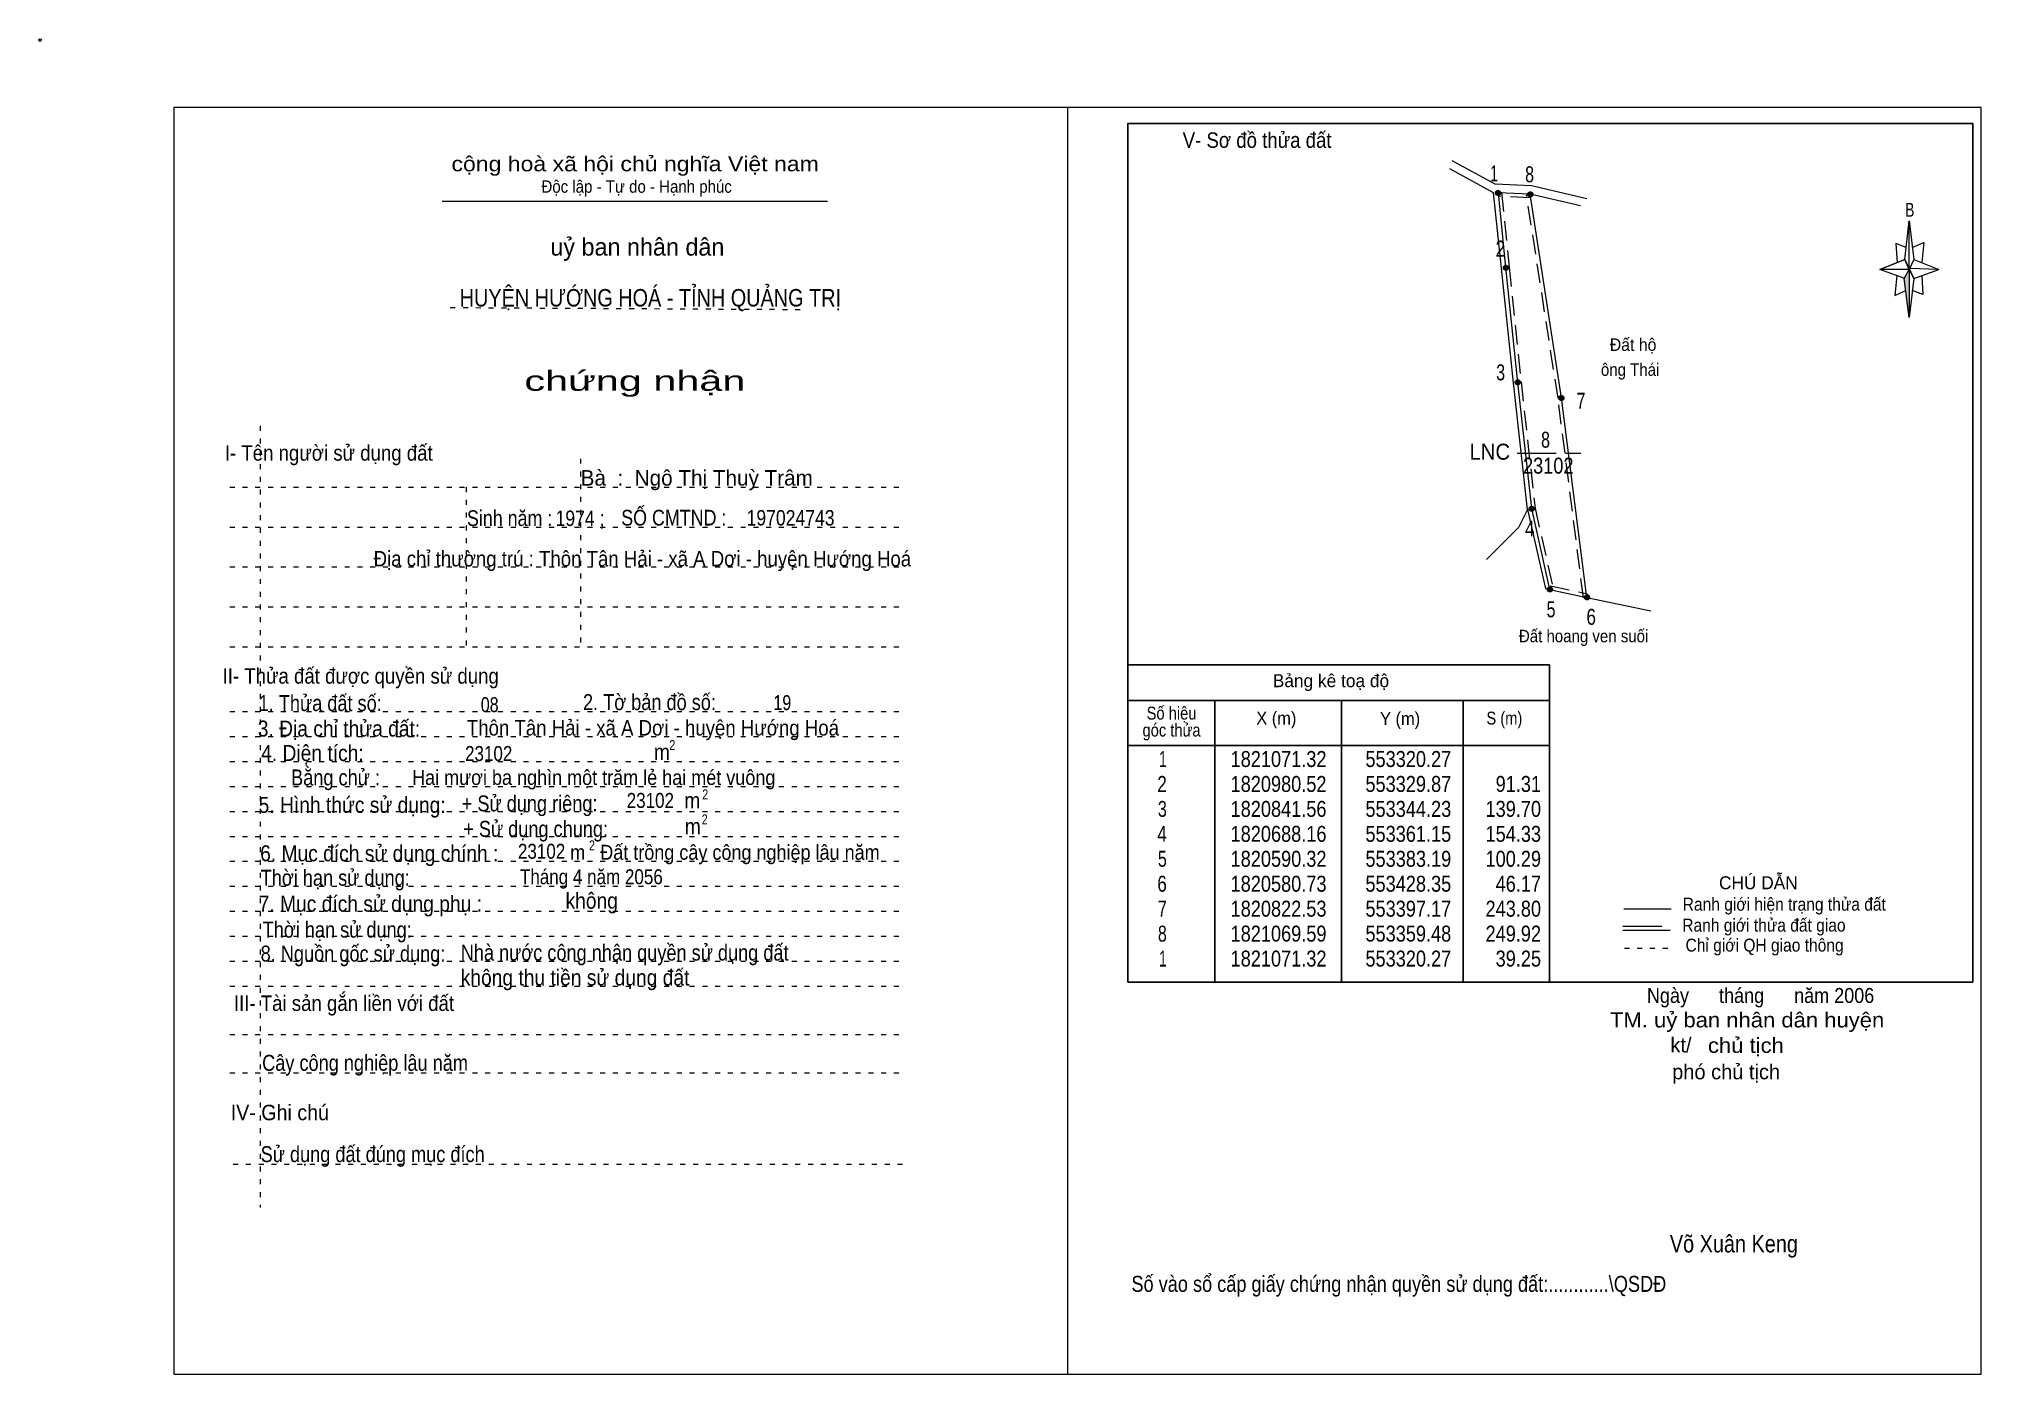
# Model space of a CAD drawing. Header units: centimetres. Extents: x -1.6 to 37.4, y -1.3 to 25.5.
import ezdxf
from ezdxf.enums import TextEntityAlignment as Align

# ---------------------------------------------------------------- set-up
doc = ezdxf.new("R2010")
doc.units = ezdxf.units.CM
doc.header["$LTSCALE"] = 0.13
for name, pattern in [('DOTTED', [1.5, 0.3, -1.2]), ('LONG_DASHED', [7.5, 6, -1.5]), ('MEDIUM_DASHED', [4.5, 3, -1.5])]:
    doc.linetypes.add(name, pattern=pattern)
for name, color, linetype, lineweight in [('1', 7, 'DOTTED', 13), ('10', 7, 'Continuous', 13), ('2', 7, 'Continuous', 25), ('22', 7, 'Continuous', 13), ('3', 7, 'Continuous', 13), ('30', 7, 'Continuous', 13), ('32', 7, 'LONG_DASHED', 13), ('33', 7, 'LONG_DASHED', 13), ('35', 7, 'Continuous', 13)]:
    doc.layers.add(name, color=color, linetype=linetype, lineweight=lineweight)

msp = doc.modelspace()

# ---------------------------------------------------------------- hatches: boundary and pattern name
at = {"layer": '30'}
msp.add_hatch(color=256, dxfattribs=at).paths.add_polyline_path([(35.91, 20.87), (35.91, 19.91), (35.81, 20.69)])
at = {"layer": '32'}
for points in [[(27.717, 22.4059, 1), (27.617, 22.4059, 1)], [(28.3649, 22.3773, 1), (28.2649, 22.3773, 1)], [(27.8756, 20.9057, 1), (27.7756, 20.9057, 1)], [(28.1129, 18.6097, 1), (28.0129, 18.6097, 1)], [(28.9876, 18.2952, 1), (28.8876, 18.2952, 1)], [(28.3925, 16.0751, 1), (28.2925, 16.0751, 1)], [(28.7566, 14.4585, 1), (28.6566, 14.4585, 1)], [(29.5028, 14.3, 1), (29.4028, 14.3, 1)]]:
    msp.add_hatch(color=256, dxfattribs=at).paths.add_polyline_path(points)

# ---------------------------------------------------------------- linework, layer by layer
at = {"layer": '1', "linetype": 'Continuous'}
msp.add_line((6.51, 22.24), (14.23, 22.24), dxfattribs=at)
at = {"layer": '1'}
for p, q in [((6.67, 20.11), (13.82, 20.07)), ((2.86, 17.74), (2.86, 2.07)), ((9.28, 17.08), (9.28, 13.31)), ((2.25, 16.51), (15.75, 16.51)), ((6.99, 16.51), (6.99, 13.31)), ((2.25, 15.71), (15.75, 15.71)), ((2.25, 14.91), (15.75, 14.91)), ((2.25, 14.11), (15.75, 14.11)), ((2.25, 13.31), (15.75, 13.31)), ((2.25, 12.01), (15.75, 12.01)), ((2.25, 11.51), (15.75, 11.51)), ((2.25, 11.01), (15.75, 11.01)), ((2.25, 10.51), (15.75, 10.51)), ((2.25, 10.01), (15.75, 10.01)), ((2.25, 9.51), (15.75, 9.51)), ((2.25, 9.01), (15.75, 9.01)), ((2.25, 8.51), (15.75, 8.51)), ((2.25, 8.01), (15.75, 8.01)), ((2.25, 7.51), (15.75, 7.51)), ((2.25, 7.01), (15.75, 7.01)), ((2.25, 6.51), (15.75, 6.51)), ((2.25, 5.54), (15.75, 5.54)), ((2.25, 4.77), (15.75, 4.77)), ((2.32, 2.94), (15.82, 2.94))]:
    msp.add_line(p, q, dxfattribs=at)
at = {"layer": '10'}
for p, q in [((27.61, 22.58), (26.75, 23.05)), ((28.34, 22.55), (27.61, 22.58)), ((29.32, 22.15), (28.31, 22.38)), ((29.45, 22.29), (28.34, 22.55)), ((29.45, 14.3), (30.73, 14.03))]:
    msp.add_line(p, q, dxfattribs=at)
at = {"layer": '10', "linetype": 'MEDIUM_DASHED'}
for p, q in [((28.31, 22.31), (27.67, 22.34)), ((28.71, 14.53), (29.46, 14.37))]:
    msp.add_line(p, q, dxfattribs=at)
at = {"layer": '10'}
for points in [[(28.26, 16.06), (27.98, 18.6), (27.74, 20.9), (27.58, 22.41), (26.7, 22.89)], [(27.67, 22.41), (27.82, 20.91), (28.06, 18.61), (28.34, 16.08), (28.7, 14.46), (29.45, 14.3)], [(29.45, 14.3), (28.94, 18.3), (28.31, 22.38), (27.67, 22.41)], [(28.26, 16.06), (28.08, 15.7), (27.44, 15.06)]]:
    msp.add_lwpolyline(points, dxfattribs=at)
at = {"layer": '10', "linetype": 'MEDIUM_DASHED'}
for points in [[(27.74, 22.42), (27.89, 20.92), (28.13, 18.62), (28.41, 16.09), (28.77, 14.48)], [(29.38, 14.29), (28.87, 18.29), (28.24, 22.37)]]:
    msp.add_lwpolyline(points, dxfattribs=at)
at = {"layer": '10'}
msp.add_circle((-1.55, 25.47), 0.025, dxfattribs=at)
at = {"layer": '2'}
for p, q in [((20.25, 12.95), (28.7, 12.95)), ((28.7, 6.59), (28.7, 12.95)), ((20.25, 12.23), (28.7, 12.23)), ((21.99, 6.59), (21.99, 12.23)), ((24.53, 10.89), (24.53, 12.23)), ((26.97, 12.23), (26.97, 6.59)), ((20.25, 11.33), (28.7, 11.33))]:
    msp.add_line(p, q, dxfattribs=at)
msp.add_lwpolyline([(37.18, 23.8), (20.25, 23.8), (20.25, 6.59), (37.18, 6.59)], close=True, dxfattribs=at)
msp.add_lwpolyline([(24.53, 6.59), (24.53, 10.39), (24.53, 10.89)], dxfattribs=at)
at = {"layer": '22'}
msp.add_lwpolyline([(28.26, 16.06), (28.62, 14.48), (28.7, 14.46)], dxfattribs=at)
at = {"layer": '3'}
msp.add_line((19.04, 24.12), (19.04, -1.27), dxfattribs=at)
for points in [[(19.04, 24.12), (1.13, 24.12), (1.13, -1.27), (19.04, -1.27)], [(19.04, -1.27), (37.35, -1.27), (37.35, 24.12), (19.04, 24.12)]]:
    msp.add_lwpolyline(points, dxfattribs=at)
at = {"layer": '30'}
for p, q in [((35.82, 21.07), (35.91, 21.85)), ((36, 21.07), (36.5, 20.87)), ((35.82, 20.69), (35.32, 20.87)), ((36, 20.69), (35.91, 19.91)), ((36.16, 20.75), (36.18, 20.37)), ((36.18, 20.37), (35.97, 20.45))]:
    msp.add_line(p, q, dxfattribs=at)
for points in [[(35.91, 21.85), (36, 21.07), (35.91, 20.87)], [(35.91, 20.87), (35.32, 20.87), (35.82, 21.07), (36, 20.69), (36.5, 20.87), (35.91, 20.89)], [(35.91, 20.87), (35.91, 19.91), (35.81, 20.69)]]:
    msp.add_lwpolyline(points, close=True, dxfattribs=at)
for points in [[(35.97, 21.31), (36.2, 21.41), (36.16, 21.01)], [(35.91, 20.87), (35.82, 21.07), (35.32, 20.87)], [(35.85, 21.31), (35.64, 21.39), (35.67, 21.01)], [(35.66, 20.75), (35.62, 20.35), (35.84, 20.45)], [(35.91, 20.87), (36, 20.69), (36.5, 20.87)]]:
    msp.add_lwpolyline(points, dxfattribs=at)
at = {"layer": '32'}
for centre in [(27.667, 22.4059), (28.3149, 22.3773), (27.8256, 20.9057), (28.0629, 18.6097), (28.9376, 18.2952), (28.3425, 16.0751), (28.7066, 14.4585), (29.4528, 14.3)]:
    msp.add_circle(centre, 0.05, dxfattribs=at)
at = {"layer": '33'}
msp.add_line((28.05, 17.19), (29.33, 17.19), dxfattribs=at)
at = {"layer": '35'}
for p, q in [((30.19, 8.06), (31.14, 8.06)), ((30.17, 7.63), (31.12, 7.63))]:
    msp.add_line(p, q, dxfattribs=at)
at = {"layer": '35', "linetype": 'LONG_DASHED'}
msp.add_line((30.17, 7.71), (31.12, 7.71), dxfattribs=at)
at = {"layer": '35', "linetype": 'DOTTED'}
msp.add_line((30.2, 7.27), (31.19, 7.27), dxfattribs=at)

# ---------------------------------------------------------------- texts
at = {"layer": '1'}
for s, height, width, p in [('V- Sơ đồ thửa đất', 0.31, 0.9, (22.84, 23.31)), ('cộng hoà xã hội chủ nghĩa Việt nam', 0.3, 1.15, (10.375, 22.84)), ('Độc lập - Tự do - Hạnh phúc', 0.25, 0.9, (10.405, 22.41)), ('chứng nhận', 0.4, 1.55, (10.37, 18.44)), ('I- Tên người sử dụng đất', 0.31, 0.9, (4.235, 17.04)), ('II- Thửa đất được quyền sử dụng', 0.31, 0.9, (4.875, 12.57)), ('III- Tài sản gắn liền với đất', 0.31, 0.9, (4.54, 6.01)), ('IV- Ghi chú', 0.31, 0.95, (3.255, 3.82))]:
    msp.add_text(s, height=height, dxfattribs=dict(at, width=width)).set_placement(p, align=Align.CENTER)
msp.add_text('uỷ ban nhân dân', height=0.35, dxfattribs=at).set_placement((10.42, 21.15), align=Align.CENTER)
at = {"layer": '10'}
for s, width, p in [('  Đất hộ', 0.95, (29.73, 19.24)), ('ông Thái', 0.9, (29.73, 18.74))]:
    msp.add_text(s, height=0.25, dxfattribs=dict(at, width=width)).set_placement(p)
for s, height, p in [('Bà  :  Ngô Thị Thuỳ Trâm', 0.31, (11.61, 16.54)), ('kt/ ', 0.3, (31.39, 5.18)), ('phó chủ tịch ', 0.3, (32.295, 4.64))]:
    msp.add_text(s, height=height, dxfattribs=at).set_placement(p, align=Align.CENTER)
for s, height, width, p in [('Sinh năm :', 0.3149, 0.85, (7.86, 15.73)), ('1974 ;', 0.31, 0.85, (9.27, 15.73)), ('SỐ CMTND :', 0.3149, 0.85, (11.15, 15.74)), ('197024743', 0.31, 0.85, (13.49, 15.74)), ('Địa chỉ thường trú : Thôn Tân Hải - xã A Dơi - huyện Hướng Hoá', 0.31, 0.9, (10.52, 14.92)), ('Đất hoang ven suối ', 0.25, 0.9, (29.425, 13.4)), ('08', 0.3, 0.8, (7.46, 12)), ('19', 0.3, 0.8, (13.325, 12.04)), (' Thôn Tân Hải - xã A Dơi - huyện Hướng Hoá', 0.31, 0.9, (10.68, 11.53)), ('23102', 0.3, 0.85, (7.44, 11.02)), ('Hai mươi ba nghìn một trăm lẻ hai mét vuông ', 0.3, 0.9, (9.595, 10.54)), ('23102', 0.3, 0.85, (10.68, 10.08)), ('23102', 0.3, 0.85, (8.5, 9.06)), ('m   Đất trồng cây công nghiệp lâu năm ', 0.3, 0.9, (12.225, 9.04)), ('Tháng 4 năm 2056 ', 0.3, 0.85, (9.545, 8.55)), ('Ngày      tháng      năm 2006', 0.3, 0.9, (32.93, 6.17)), ('TM. uỷ ban nhân dân huyện', 0.3, 1.1, (32.66, 5.68)), ('chủ tịch', 0.3, 1.1, (32.635, 5.17)), ('Võ Xuân Keng ', 0.35, 0.85, (32.45, 1.17))]:
    msp.add_text(s, height=height, dxfattribs=dict(at, width=width)).set_placement(p, align=Align.CENTER)
at = {"layer": '2'}
for s, height, width, p in [('HUYỆN HƯỚNG HOÁ - TỈNH QUẢNG TRỊ', 0.35, 0.85, (10.68, 20.13)), ('Số hiệu', 0.2591, 0.85, (21.125, 11.85)), ('3. Địa chỉ thửa đất:', 0.32, 0.9, (4.44, 11.51)), ('góc thửa', 0.2591, 0.85, (21.125, 11.51)), ('X (m)', 0.2591, 0.95, (23.225, 11.75)), ('Y (m)', 0.2591, 0.95, (25.705, 11.74)), ('S (m)', 0.2591, 0.85, (27.795, 11.75)), ('Số vào sổ cấp giấy chứng nhận quyền sử dụng đất:............\\QSDĐ', 0.32, 0.85, (25.68, 0.38))]:
    msp.add_text(s, height=height, dxfattribs=dict(at, width=width)).set_placement(p, align=Align.CENTER)
msp.add_text('Bảng kê toạ độ', height=0.2591, dxfattribs=at).set_placement((24.32, 12.5), align=Align.CENTER)
for s, height, width, p in [('1. Thửa đất số:', 0.32, 0.85, (2.83, 12.02)), ('2. Tờ bản đồ số:', 0.32, 0.85, (9.33, 12.04)), ('4. Diện tích:', 0.32, 0.9, (2.88, 11.02)), ('m', 0.32, 0.9, (10.75, 11.04)), ('2', 0.2, 0.8, (11.06, 11.24)), ('Bằng chử :', 0.32, 0.85, (3.48, 10.53)), ('5. Hình thức sử dụng:', 0.32, 0.9, (2.83, 9.98)), ('+ Sử dụng riêng:', 0.32, 0.85, (6.9, 10.01)), ('m', 0.32, 0.9, (11.36, 10.07)), ('2', 0.2, 0.8, (11.72, 10.25)), ('+ Sử dụng chung:', 0.32, 0.85, (6.93, 9.5)), ('m', 0.32, 0.9, (11.37, 9.55)), ('2', 0.2, 0.8, (11.71, 9.75)), ('6. Mục đích sử dụng chính : ', 0.32, 0.9, (2.86, 9.01)), ('2', 0.2, 0.8, (9.45, 9.23)), ('Thời hạn sử dụng: ', 0.32, 0.85, (2.87, 8.52)), ('7. Mục đích sử dụng phụ : ', 0.32, 0.9, (2.83, 8)), ('không', 0.32, 0.9, (8.98, 8.06)), ('Thời hạn sử dụng: ', 0.32, 0.85, (2.91, 7.48)), ('8. Nguồn gốc sử dụng: ', 0.32, 0.85, (2.87, 7)), ('Nhà nước công nhận quyền sử dụng đất  ', 0.32, 0.85, (6.88, 7.02)), ('không thu tiền sử dụng đất', 0.32, 0.9, (6.88, 6.52)), ('Cây công nghiệp lâu năm', 0.32, 0.85, (2.9, 4.81)), ('Sử dụng đất đúng mục đích', 0.32, 0.85, (2.87, 2.98))]:
    msp.add_text(s, height=height, dxfattribs=dict(at, width=width)).set_placement(p)
at = {"layer": '30', "width": 0.75}
msp.add_text('B', height=0.2756, dxfattribs=at).set_placement((35.92, 21.93), align=Align.CENTER)
at = {"layer": '30'}
for s, width, p in [('1', 0.65, (21.03, 10.9)), ('1821071.32', 0.85, (24.23, 10.9)), ('553320.27', 0.85, (26.73, 10.9)), ('553320.27', 0.85, (26.73, 10.9)), ('2', 0.8, (21.03, 10.4)), ('1820980.52', 0.85, (24.23, 10.4)), ('553329.87', 0.85, (26.73, 10.4)), ('91.31', 0.85, (28.53, 10.4)), ('3', 0.75, (21.03, 9.9)), ('1820841.56', 0.85, (24.23, 9.9)), ('553344.23', 0.85, (26.73, 9.9)), ('139.70', 0.85, (28.53, 9.9)), ('4', 0.8, (21.03, 9.4)), ('1820688.16', 0.85, (24.23, 9.4)), ('553361.15', 0.85, (26.73, 9.4)), ('154.33', 0.85, (28.53, 9.4)), ('5', 0.75, (21.03, 8.9)), ('1820590.32', 0.85, (24.23, 8.9)), ('553383.19', 0.85, (26.73, 8.9)), ('100.29', 0.85, (28.53, 8.9)), ('6', 0.8, (21.03, 8.4)), ('1820580.73', 0.85, (24.23, 8.4)), ('553428.35', 0.85, (26.73, 8.4)), ('46.17', 0.85, (28.53, 8.4)), ('7', 0.75, (21.03, 7.9)), ('1820822.53', 0.85, (24.23, 7.9)), ('553397.17', 0.85, (26.73, 7.9)), ('243.80', 0.85, (28.53, 7.9)), ('8', 0.75, (21.03, 7.4)), ('1821069.59', 0.85, (24.23, 7.4)), ('553359.48', 0.85, (26.73, 7.4)), ('249.92', 0.85, (28.53, 7.4)), ('1', 0.65, (21.03, 6.9)), ('1821071.32', 0.85, (24.23, 6.9)), ('553320.27', 0.85, (26.73, 6.9)), ('39.25', 0.85, (28.53, 6.9))]:
    msp.add_text(s, height=0.32, dxfattribs=dict(at, width=width)).set_placement(p, align=Align.RIGHT)
at = {"layer": '32'}
for s, width, p in [('1', 0.65, (27.59, 22.64)), ('8', 0.75, (28.3, 22.62)), ('2', 0.8, (27.715, 21.13)), ('3', 0.75, (27.72, 18.65)), ('7', 0.75, (29.33, 18.08)), ('4', 0.8, (28.305, 15.52)), ('5', 0.75, (28.73, 13.9)), ('6', 0.8, (29.535, 13.75))]:
    msp.add_text(s, height=0.32, dxfattribs=dict(at, width=width)).set_placement(p, align=Align.CENTER)
at = {"layer": '33'}
for s, width, p in [('8', 0.75, (28.62, 17.3)), ('23102', 0.85, (28.675, 16.78))]:
    msp.add_text(s, height=0.32, dxfattribs=dict(at, width=width)).set_placement(p, align=Align.CENTER)
at = {"layer": '33', "width": 0.95}
msp.add_text('LNC', height=0.32, dxfattribs=at).set_placement((27.91, 17.06), align=Align.RIGHT)
at = {"layer": '35'}
msp.add_text('CHÚ DẪN', height=0.2591, dxfattribs=at).set_placement((32.885, 8.45), align=Align.CENTER)
at = {"layer": '35', "width": 0.9}
for s, p in [('Ranh giới hiện trạng thửa đất', (33.405, 8.02)), ('Ranh giới thửa đất giao ', (33.04, 7.6)), ('Chỉ giới QH giao thông', (33.01, 7.2))]:
    msp.add_text(s, height=0.2591, dxfattribs=at).set_placement(p, align=Align.CENTER)

doc.saveas('drawing.dxf')
